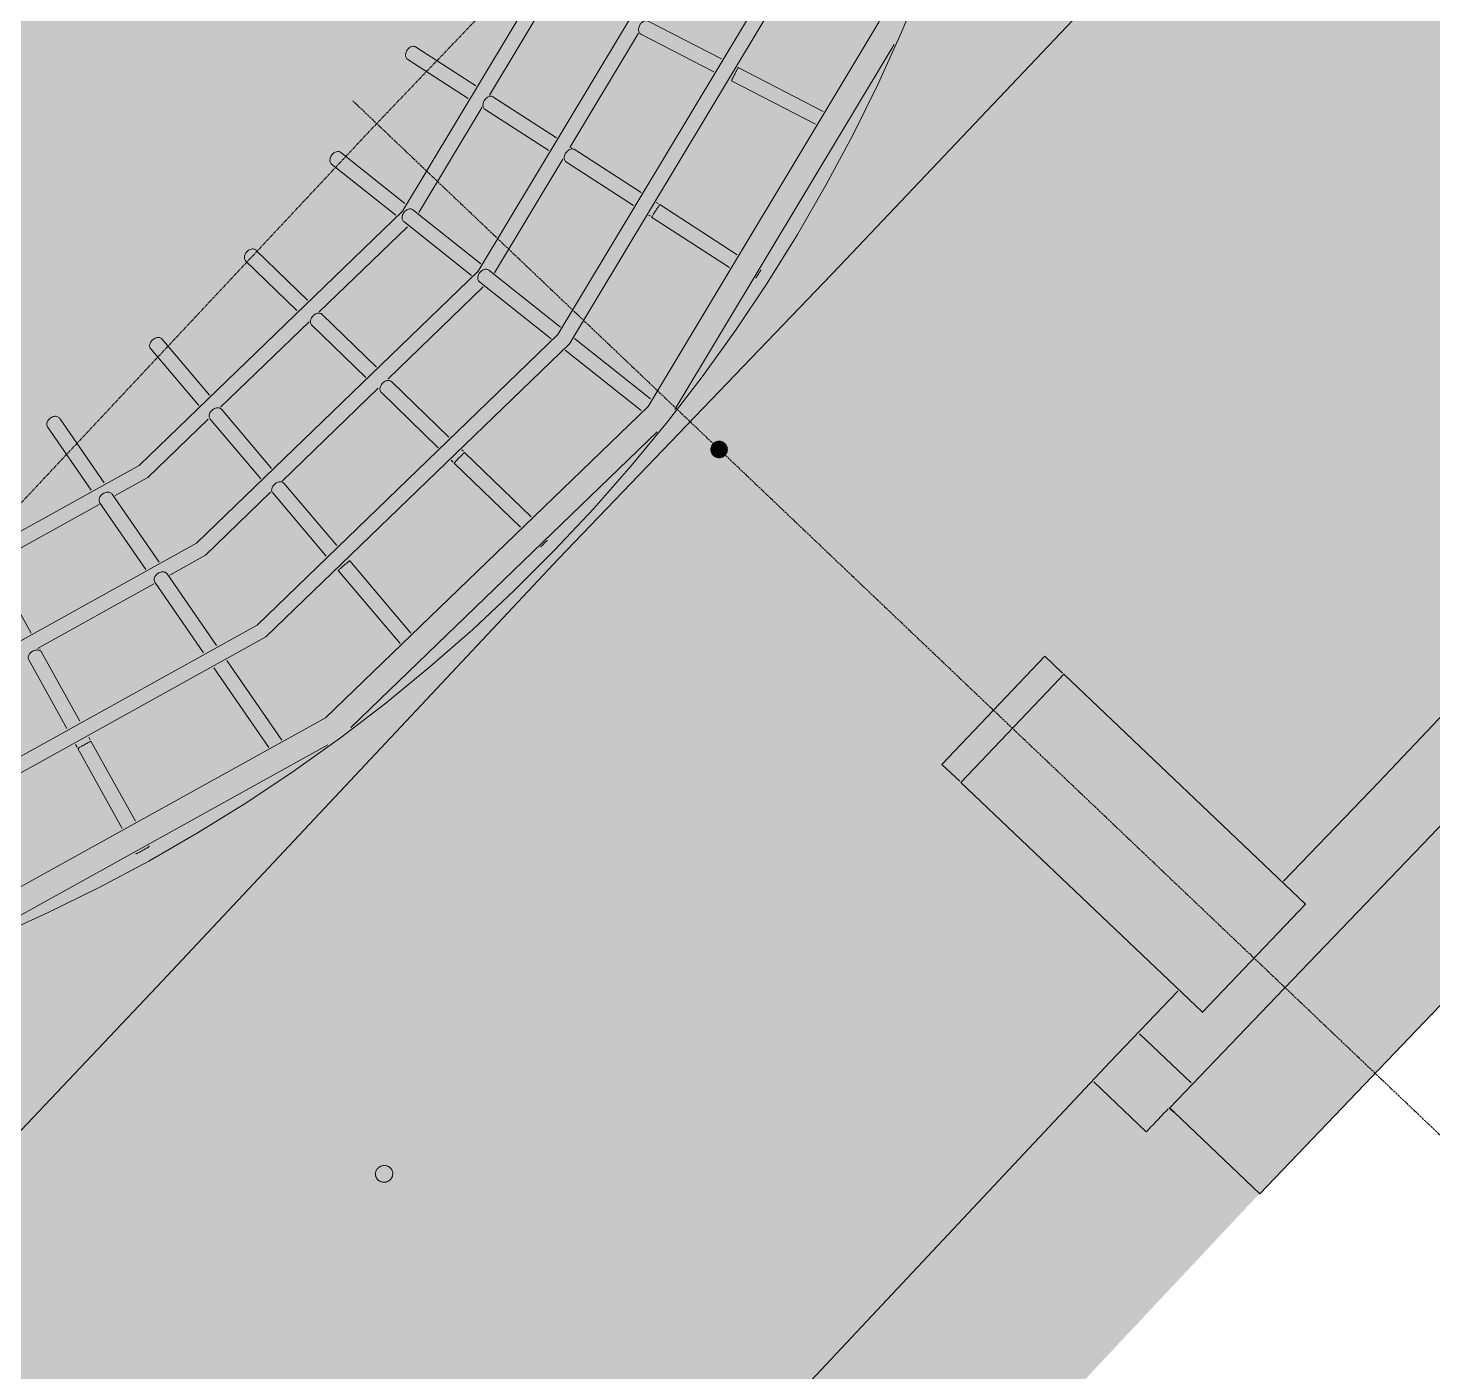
# Model space of a CAD drawing. Header units: millimetres. Extents: x -31757 to 121236, y -27283 to 59400.
# Drawn here: x 52013 to 53707, y 44913 to 46533 of the extents above; entities that cross this region are included whole.
import ezdxf

# ---------------------------------------------------------------- set-up
doc = ezdxf.new("R2010")
doc.units = ezdxf.units.MM
doc.linetypes.add('DASHDOT', pattern=[3.556, 2.54, -0.508, 0, -0.508])
doc.linetypes.add('PHANTOM', pattern=[6.35, 3.175, -0.635, 0.635, -0.635, 0.635, -0.635])
for name, color, linetype, lineweight in [('01_切断（構造・壁）', 7, 'Continuous', 35), ('02_切断（家具）', 8, 'Continuous', 18), ('06_部屋の色', 8, 'Continuous', 0), ('10_見えがかり', 7, 'Continuous', 13), ('11_見えがかり（家具）', 8, 'Continuous', 9), ('20_上部（屋根の外形・梁）', 8, 'PHANTOM', 9), ('40_通り芯', 1, 'DASHDOT', 9)]:
    doc.layers.add(name, color=color, linetype=linetype, lineweight=lineweight)

msp = doc.modelspace()

# ---------------------------------------------------------------- hatches: boundary and pattern name
at = {"layer": '01_切断（構造・壁）'}
for points in [[(53472.2, 45318), (53472.2, 45318), (53472.2, 45318), (53527.2, 45375.3), (53528.2, 45376.4), (53528.2, 45376.4), (53528.2, 45376.4), (53537.9, 45386.6), (53537.9, 45386.6), (53537.9, 45386.6), (53703.8, 45559.4), (53703.8, 45559.4), (53720.3, 45576.6), (53991.2, 45862.6), (54054.2, 45929.1), (54444.5, 46331.7), (54535.2, 46425.3), (54931.3, 46837.8), (55023.5, 46933.8), (55310.9, 47226.5), (55377.7, 47294.5), (55641.8, 47567), (55641.8, 47567), (55666.1, 47592), (55668.1, 47594.1), (55668.1, 47594.1), (55703.3, 47630.4), (55739.3, 47666.7), (55776.1, 47703.8), (55776.1, 47703.8), (55776.1, 47703.8), (56169.1, 48100.1), (56169.1, 48100.1), (56202.4, 48133.7), (56601.3, 48539.5), (56709.1, 48649.1), (56822, 48761.4), (57036.6, 48974.7), (57137.4, 48874.1), (57142.7, 48868.8), (57134.1, 48860.2), (56815.3, 48543.2), (56416.8, 48137.8), (56309.1, 48028.2), (56275.8, 47994.6), (56275.8, 47994.6), (55883.3, 47598.9), (55883.3, 47598.9), (55810.5, 47525.5), (55775.4, 47489.3), (55775.4, 47489.3), (55511.5, 47217), (55511.5, 47217), (55485.3, 47190), (55198, 46897.5), (55131.2, 46829.4), (54735.2, 46417), (54643.1, 46321.1), (54253.1, 45918.7), (54162.4, 45825.1), (53880.4, 45527.6), (53814.8, 45458.4), (53800.9, 45443.9), (53800.9, 45443.9), (53785.1, 45427.5), (53785.1, 45427.4), (53785.1, 45427.4), (53761.6, 45402.9), (53761.6, 45402.9), (53705.5, 45344.5), (53705.5, 45344.5), (53497.9, 45128.2), (53394.6, 45226.3), (53389.1, 45231.5)], [(53137.6, 45624), (53249.2, 45741.3), (53261.7, 45754.4), (53553, 45477.3), (53478.8, 45399.3), (53429, 45346.9)]]:
    msp.add_hatch(color=7, dxfattribs=at).paths.add_polyline_path(points)
at = {"layer": '02_切断（家具）'}
msp.add_hatch(color=8, dxfattribs=at).paths.add_polyline_path([(52854.6, 46020.1), (52854.1, 46019.4), (52853.9, 46019.1), (52853.3, 46018.5), (52853.1, 46018.2), (52852.4, 46017.6), (52852.2, 46017.4), (52851.4, 46016.9), (52851.1, 46016.7), (52850.2, 46016.3), (52849.9, 46016.1), (52848.9, 46015.8), (52848.6, 46015.7), (52847.6, 46015.5), (52847.2, 46015.4), (52846.2, 46015.4), (52845.9, 46015.4), (52844.9, 46015.5), (52844.5, 46015.5), (52843.5, 46015.7), (52843.2, 46015.8), (52842.3, 46016.1), (52842, 46016.3), (52841.2, 46016.7), (52840.9, 46016.8), (52840.1, 46017.4), (52839.9, 46017.5), (52839.2, 46018.1), (52839, 46018.3), (52838.4, 46019.1), (52838.2, 46019.3), (52837.6, 46020.1), (52837.4, 46020.4), (52837, 46021.3), (52836.9, 46021.6), (52836.5, 46022.5), (52836.4, 46022.9), (52836.2, 46023.9), (52836.2, 46024.2), (52836.1, 46025.3), (52836.1, 46025.6), (52836.2, 46026.6), (52836.2, 46027), (52836.5, 46027.9), (52836.5, 46028.3), (52836.9, 46029.2), (52837, 46029.5), (52837.4, 46030.3), (52837.6, 46030.6), (52838.1, 46031.3), (52838.3, 46031.6), (52838.9, 46032.3), (52839.1, 46032.5), (52839.8, 46033.1), (52840, 46033.3), (52840.9, 46033.8), (52841.1, 46034), (52842, 46034.5), (52842.3, 46034.6), (52843.3, 46034.9), (52843.6, 46035), (52844.6, 46035.2), (52845, 46035.3), (52846, 46035.3), (52846.4, 46035.4), (52847.4, 46035.3), (52847.7, 46035.2), (52848.7, 46035), (52849, 46034.9), (52849.9, 46034.6), (52850.2, 46034.5), (52851.1, 46034), (52851.4, 46033.9), (52852.1, 46033.4), (52852.3, 46033.2), (52853, 46032.6), (52853.2, 46032.4), (52853.9, 46031.7), (52854.1, 46031.4), (52854.6, 46030.6), (52854.8, 46030.3), (52855.2, 46029.5), (52855.4, 46029.1), (52855.7, 46028.2), (52855.8, 46027.8), (52856, 46026.8), (52856, 46026.5), (52856.1, 46025.5), (52856.1, 46025.1), (52856, 46024.1), (52856, 46023.8), (52855.8, 46022.8), (52855.7, 46022.5), (52855.3, 46021.5), (52855.2, 46021.2), (52854.8, 46020.4)])
at = {"layer": '06_部屋の色', "true_color": 0xf6e3a4}
h = msp.add_hatch(color=8, dxfattribs=at)
h.paths.add_polyline_path([(37121.8, 42081.2), (37460.6, 42484.9), (37800.4, 42887.9), (36072.4, 44348.7), (39234.8, 48988.5), (39431.2, 49276.7), (39322.7, 49373.6), (39316.9, 49378.8), (39496.9, 49642.9), (39611.1, 49540.6), (39795.6, 49811.2), (39687.3, 49908.5), (39681.5, 49913.7), (39861.6, 50178), (39975.6, 50075.3), (40009.7, 50125.4), (40040.8, 50171), (41255.9, 51953.7), (41148.6, 52052.4), (41142.8, 52057.7), (41323.5, 52322.9), (41429.2, 52225.4), (41436.5, 52218.7), (41621.7, 52490.5), (41514.7, 52589.5), (41508.9, 52594.8), (41689.8, 52860.2), (41802.5, 52755.7), (41822.1, 52784.5), (42460.9, 53721.7), (42489.9, 53764.2), (42585.7, 53895.5), (42599.7, 53914.6), (42604.4, 53920.3), (42708.9, 54045.6), (42719.4, 54058.2), (42787.8, 54136.5), (42789.9, 54138.9), (42851.9, 54248.7), (42853.6, 54251.8), (42853.6, 54251.9), (42855.9, 54255.5), (43006.4, 54494.7), (43009, 54498), (43179.6, 54718.9), (43182.4, 54721.9), (43373.5, 54925.4), (43376.6, 54928.2), (43586.3, 55112.4), (43589.7, 55114.8), (43816, 55278.1), (43817.8, 55279.1), (44024.5, 55399.8), (44060.7, 55420.9), (44277.9, 55521.2), (44317.9, 55539.6), (44543.7, 55618.6), (44585.3, 55633.1), (44817.7, 55690), (44860.4, 55700.5), (45097.2, 55734.8), (45139.9, 55741), (45140.7, 55741.1), (45144.9, 55741.3), (45427.3, 55754.9), (45483, 55754.9), (47818.2, 55754.5), (47818.4, 55903), (47818.4, 55906.5), (51414.4, 55906), (51414.2, 55759.5), (51414.2, 55754), (51454.3, 55754), (51465.9, 55754), (54573.7, 55753.6), (54613.5, 55753.6), (54615.4, 55753.6), (54621.5, 55753.6), (54623.5, 55753.5), (54625.5, 55753.4), (54626, 55753.3), (54921.2, 55738.5), (54925.4, 55737.8), (55213.9, 55693.9), (55218.1, 55692.9), (55500.8, 55620.2), (55504.7, 55618.8), (55778.8, 55518.2), (55782.5, 55516.4), (56045.2, 55388.7), (56048.5, 55386.6), (56297.2, 55233.1), (56300.2, 55230.8), (56532.3, 55053.1), (56533.1, 55052.3), (56744.8, 54853.6), (56751, 54847.7), (56772.1, 54825.8), (56777.2, 54820.5), (56821.3, 54774.8), (56991.9, 54597.6), (59427.7, 52068.4), (59746.8, 51737.1), (59781.4, 51701.1), (59794.3, 51687.7), (59792.1, 51685.6), (59685.5, 51582.1), (59787.6, 51476.3), (59791.1, 51472.7), (59705, 51389), (59196, 50899.2), (59143.7, 50847.7), (59044.4, 50949.6), (59037.6, 50956.5), (59034, 50953), (59033.8, 50952.8), (59033.1, 50952.1), (59029.9, 50949), (58743.2, 50666.6), (58401.6, 50334.7), (58400.1, 50333.3), (58394.2, 50327.5), (57903.5, 49839.6), (57892.9, 49829), (57459.3, 49402), (57563.5, 49297.4), (57566.6, 49294.3), (57502.7, 49231.4), (57154, 48880), (56803.1, 48530.9), (56319, 48038.3), (56153.9, 47871.8), (56045.6, 47978.5), (55701.8, 47631.8), (55695.6, 47625.4), (55514.2, 47438.2), (55619.3, 47335.4), (55622.9, 47331.9), (55470.9, 47175.2), (55131.2, 46829.4), (54643.1, 46321.1), (54162.4, 45825.1), (53814.8, 45458.4), (53742.7, 45383.3), (53637.7, 45483.3), (53632.6, 45488.1), (53421.1, 45267.7), (53527.7, 45166.4), (53531.3, 45163), (53479.2, 45108.7), (52996.9, 44594.7), (52522.1, 44093.2), (52295.7, 43848.7), (52189.7, 43947.7), (52184.5, 43952.5), (52071.6, 43830.4), (52067.7, 43826.3), (51742.6, 43479.6), (51737.9, 43474.5), (51735.6, 43472.1), (51731.2, 43467.3), (51729.8, 43465.8), (51272.8, 42967.2), (51268.6, 42962.6), (50788.3, 42443.3), (50777.9, 42432.1), (50470.8, 42092.4), (50464.2, 42085.1), (50122.7, 41712.2), (49662.4, 41198.3), (49653.5, 41188.4), (49653.4, 41188.2), (49652.4, 41187.1), (49194.4, 40680.5), (49188.9, 40674.4), (48872.2, 40316), (48867.4, 40310.6), (48534.9, 39939.1), (48530, 39933.5), (48072.9, 39411.1), (48066.1, 39403.3), (47608.6, 38885.3), (47437.2, 38686.8), (47550, 38588.5), (47551.8, 38587), (47406.2, 38418.2), (47073.7, 38037.8), (46615.8, 37502), (46164.6, 36979.1), (45852.2, 36608.5), (45590.5, 36302.3), (44600.9, 37138.8), (44291.6, 37400.2), (44789.6, 37987.1), (45302.9, 38587.4), (45805.3, 39170.5), (46309.8, 39751.7), (43444.8, 42248), (42931, 41656.2), (42419.5, 41062.4), (41910.1, 40466.8), (41389.8, 39853.7), (41349.7, 39806.3), (43641.2, 37870.2), (43189.5, 37333.6), (42700.5, 36748.6), (42375.7, 36357.7), (41893.4, 35773.6), (41891, 35772), (41887.6, 35772.2), (35947.6, 40658.3), (35945.8, 40661.7), (35947, 40665.4), (36615.4, 41474)])
h.paths.add_polyline_path([(52361.6, 48399.8), (52291.4, 48477.5), (52216.2, 48550.4), (52136.5, 48618.2), (52052.4, 48680.7), (51964.5, 48737.5), (51873, 48788.5), (51778.4, 48833.3), (51681.1, 48871.9), (51581.5, 48904.1), (51479.9, 48929.6), (51376.9, 48948.5), (51272.9, 48960.5), (51168.3, 48965.8), (51063.6, 48964.2), (50959.3, 48955.8), (50855.7, 48940.5), (50753.4, 48918.5), (50652.7, 48889.9), (50554, 48854.7), (50457.9, 48813.2), (50364.7, 48765.4), (50274.8, 48711.7), (50188.7, 48652.2), (50106.6, 48587.2), (50029, 48517), (49956.1, 48441.8), (49888.3, 48362.1), (49825.8, 48278), (49769, 48190.1), (49718, 48098.7), (49673.1, 48004), (49634.5, 47906.7), (49602.4, 47807.1), (49576.8, 47705.5), (49558, 47602.6), (49545.9, 47498.5), (49540.7, 47393.9), (49542.3, 47289.3), (49550.7, 47184.9), (49566, 47081.3), (49588, 46978.9), (49616.6, 46878.3), (49651.8, 46779.6), (49693.3, 46683.5), (49741, 46590.4), (49794.7, 46500.5), (49854.2, 46414.3), (49919.2, 46332.3), (49989.5, 46254.6), (50064.6, 46181.7), (50144.4, 46113.9), (50228.4, 46051.4), (50316.4, 45994.6), (50407.8, 45943.6), (50502.4, 45898.7), (50599.7, 45860.2), (50699.4, 45828), (50801, 45802.5), (50903.9, 45783.6), (51007.9, 45771.5), (51112.5, 45766.3), (51217.2, 45767.9), (51321.5, 45776.3), (51425.1, 45791.6), (51527.5, 45813.6), (51628.2, 45842.2), (51726.8, 45877.4), (51822.9, 45918.9), (51916.1, 45966.6), (52006, 46020.4), (52092.1, 46079.9), (52174.2, 46144.9), (52251.9, 46215.1), (52324.8, 46290.2), (52392.6, 46370), (52455.1, 46454.1), (52511.9, 46542), (52562.8, 46633.4), (52607.7, 46728.1), (52646.3, 46825.4), (52678.4, 46925), (52704, 47026.6), (52722.8, 47129.5), (52734.9, 47233.5), (52740.2, 47338.1), (52738.6, 47442.8), (52730.1, 47547.1), (52714.9, 47650.8), (52692.9, 47753.1), (52664.3, 47853.8), (52629.1, 47952.5), (52587.5, 48048.6), (52539.8, 48141.7), (52486.1, 48231.6), (52426.6, 48317.8)], flags=0)
at = {"layer": '10_見えがかり'}
msp.add_hatch(color=8, dxfattribs=at).paths.add_polyline_path([(42365.7, 53851.9), (42479.8, 54008.2), (42603.8, 54156.9), (42665.2, 54227.2), (42723, 54329.7), (42881.7, 54581.9), (43063.8, 54817.6), (43267.7, 55034.8), (43491.5, 55231.4), (43733.1, 55405.6), (43990.3, 55555.9), (44260.8, 55680.7), (44542, 55779), (44831.3, 55849.9), (45113.4, 55890.8), (45126.1, 55892.6), (45423.7, 55906.9), (47816.4, 55906.5), (52850.6, 55905.8), (53007.7, 55905.8), (53241.3, 55905.8), (54357.6, 55905.6), (54625.4, 55905.6), (54627.5, 55905.5), (55040.7, 55905.4), (55250.6, 55873.5), (55555.2, 55795.2), (55850.5, 55686.8), (56133.5, 55549.2), (56401.1, 55384), (56650.9, 55192.8), (56879.6, 54978), (60015.9, 51721.4), (59993.6, 51699.9), (60382.1, 51296.5), (60274, 51192.5), (59901.1, 51579.6), (59829.4, 51510), (59704.9, 51389), (59196, 50899.2), (58999.5, 50705.7), (58849.5, 50557.9), (58500.7, 50219.1), (57999.8, 49721), (57502.7, 49231.4), (57154, 48880), (57142.7, 48868.8), (56815.3, 48543.2), (56309.1, 48028.2), (56152.5, 47870.4), (55810.5, 47525.5), (55485.3, 47190), (55131.2, 46829.4), (54643.1, 46321.1), (54162.4, 45825.1), (53814.8, 45458.4), (53606.4, 45241.3), (53532.7, 45164.4), (53479.2, 45108.7), (52996.9, 44594.7), (52522, 44093.2), (52294.3, 43847.3), (52178.7, 43722.5), (51847.2, 43368.9), (51380.5, 42859.8), (50890.2, 42329.6), (50576.8, 41983), (50235.5, 41610.4), (49818, 41144.2), (49765.3, 41085.3), (49302.1, 40573), (48967.5, 40194.4), (48644.2, 39833.2), (48180.1, 39302.8), (47722.9, 38785.1), (47553.1, 38588.5), (47392.7, 38402.7), (47073.7, 38037.8), (46615.8, 37502), (46164.6, 36979.1), (45838.8, 36592.9), (45535.2, 36237.6), (45072.4, 35683.3), (44616.2, 35141.8), (44319.2, 34781), (43995.5, 34393), (43550.1, 33846.7), (43111.2, 33313.5), (42801, 32927.8), (42488.3, 32544), (42053.7, 31998.2), (41611.1, 31447.6), (41310.8, 31065.1), (41007.9, 30684.7), (40574.4, 30126.9), (40138.2, 29571.3), (39909.1, 29272.3), (39891.6, 29285.9), (39872.6, 29261.3), (32761.7, 34756.3), (32608.6, 34882.9), (32463.8, 35019.5), (32328.3, 35165.4), (32202.6, 35319.9), (32087.4, 35482.2), (31983, 35651.8), (31890.1, 35827.9), (31808.8, 36009.7), (31739.7, 36196.4), (31683.1, 36387.3), (31639, 36581.5), (31607.8, 36778.1), (31589.6, 36976.4), (31584.5, 37175.4), (31592.4, 37374.4), (31613.3, 37572.4), (31647.3, 37768.6), (31694, 37962.1), (31753.3, 38152.2), (31825, 38338), (31895.9, 38490.9), (32118.9, 38816.4), (32136.5, 38844), (35925.4, 44403), (36028.1, 44553.6), (36318, 44979), (36378.3, 45067.4), (36524.9, 45282.6), (37696.6, 47001.6), (39118.1, 49087.1), (39858, 50172.7), (39862.7, 50179.7), (40319.1, 50849.2), (40623.3, 51295.5), (40989.2, 51832.4), (41141.4, 52055.7), (41297.5, 52284.7)])

# ---------------------------------------------------------------- linework, layer by layer
at = {"layer": '01_切断（構造・壁）'}
for points in [[(53137.6, 45624), (53249.2, 45741.3), (53261.7, 45754.4), (53553, 45477.3), (53478.8, 45399.3), (53429, 45346.9), (53137.6, 45624)], [(53472.2, 45318), (53472.2, 45318), (53472.2, 45318), (53527.2, 45375.3), (53528.2, 45376.4), (53528.2, 45376.4), (53528.2, 45376.4), (53537.9, 45386.6), (53537.9, 45386.6), (53537.9, 45386.6), (53703.8, 45559.4), (53703.8, 45559.4), (53720.3, 45576.6)], [(53761.6, 45402.9), (53705.5, 45344.5), (53705.5, 45344.5), (53497.9, 45128.2), (53394.6, 45226.3), (53389.1, 45231.5), (53472.2, 45318)]]:
    msp.add_lwpolyline(points, dxfattribs=at)
at = {"layer": '02_切断（家具）'}
for points in [[(52854.6, 46020.1), (52854.1, 46019.4), (52853.9, 46019.1), (52853.3, 46018.5), (52853.1, 46018.2), (52852.4, 46017.6), (52852.2, 46017.4), (52851.4, 46016.9), (52851.1, 46016.7), (52850.2, 46016.3), (52849.9, 46016.1), (52848.9, 46015.8), (52848.6, 46015.7), (52847.6, 46015.5), (52847.2, 46015.4), (52846.2, 46015.4), (52845.9, 46015.4), (52844.9, 46015.5), (52844.5, 46015.5), (52843.5, 46015.7), (52843.2, 46015.8), (52842.3, 46016.1), (52842, 46016.3), (52841.2, 46016.7), (52840.9, 46016.8), (52840.1, 46017.4), (52839.9, 46017.5), (52839.2, 46018.1), (52839, 46018.3), (52838.4, 46019.1), (52838.2, 46019.3), (52837.6, 46020.1), (52837.4, 46020.4), (52837, 46021.3), (52836.9, 46021.6), (52836.5, 46022.5), (52836.4, 46022.9), (52836.2, 46023.9), (52836.2, 46024.2), (52836.1, 46025.3), (52836.1, 46025.6), (52836.2, 46026.6), (52836.2, 46027), (52836.5, 46027.9), (52836.5, 46028.3), (52836.9, 46029.2), (52837, 46029.5), (52837.4, 46030.3), (52837.6, 46030.6), (52838.1, 46031.3), (52838.3, 46031.6), (52838.9, 46032.3), (52839.1, 46032.5), (52839.8, 46033.1), (52840, 46033.3), (52840.9, 46033.8), (52841.1, 46034), (52842, 46034.5), (52842.3, 46034.6), (52843.3, 46034.9), (52843.6, 46035), (52844.6, 46035.2), (52845, 46035.3), (52846, 46035.3), (52846.4, 46035.4), (52847.4, 46035.3), (52847.7, 46035.2), (52848.7, 46035), (52849, 46034.9), (52849.9, 46034.6), (52850.2, 46034.5), (52851.1, 46034), (52851.4, 46033.9), (52852.1, 46033.4), (52852.3, 46033.2), (52853, 46032.6), (52853.2, 46032.4), (52853.9, 46031.7), (52854.1, 46031.4), (52854.6, 46030.6), (52854.8, 46030.3), (52855.2, 46029.5), (52855.4, 46029.1), (52855.7, 46028.2), (52855.8, 46027.8), (52856, 46026.8), (52856, 46026.5), (52856.1, 46025.5), (52856.1, 46025.1), (52856, 46024.1), (52856, 46023.8), (52855.8, 46022.8), (52855.7, 46022.5), (52855.3, 46021.5), (52855.2, 46021.2), (52854.8, 46020.4), (52854.6, 46020.1)], [(52433.9, 45145.8), (52433.7, 45146.1), (52433.2, 45146.8), (52433, 45147.2), (52432.6, 45148), (52432.4, 45148.4), (52432.1, 45149.3), (52432, 45149.7), (52431.9, 45150.6), (52431.8, 45151), (52431.8, 45152), (52431.8, 45152.4), (52431.9, 45153.4), (52432, 45153.8), (52432.2, 45154.7), (52432.3, 45155.1), (52432.7, 45156), (52432.9, 45156.3), (52433.3, 45157.1), (52433.5, 45157.4), (52434, 45158.1), (52434.3, 45158.4), (52434.9, 45159), (52435.2, 45159.3), (52435.9, 45159.9)], [(52435.9, 45159.9), (52436.2, 45160.1), (52437, 45160.6), (52437.3, 45160.8), (52438.2, 45161.2), (52438.6, 45161.4), (52439.6, 45161.7), (52440, 45161.8), (52441, 45162), (52441.4, 45162.1), (52442.4, 45162.1), (52442.9, 45162.1), (52443.8, 45162), (52444.3, 45162), (52445.2, 45161.8), (52445.6, 45161.7)], [(52445.6, 45161.7), (52446.5, 45161.3), (52446.9, 45161.2)], [(52446.9, 45161.2), (52447.7, 45160.8), (52448, 45160.6), (52448.7, 45160.1), (52449, 45159.9), (52449.7, 45159.3), (52449.9, 45159.1), (52450.5, 45158.4), (52450.8, 45158.1), (52451.3, 45157.3), (52451.5, 45157), (52451.9, 45156.2), (52452, 45155.8), (52452.3, 45154.9), (52452.4, 45154.5), (52452.6, 45153.5), (52452.7, 45153.1), (52452.7, 45152.2)], [(52442, 45142.1), (52441.6, 45142.1), (52440.6, 45142.1), (52440.2, 45142.2), (52439.2, 45142.4), (52438.8, 45142.5), (52437.9, 45142.8), (52437.6, 45143), (52436.8, 45143.4), (52436.4, 45143.6), (52435.7, 45144.1), (52435.4, 45144.3), (52434.8, 45144.9), (52434.5, 45145.1), (52433.9, 45145.8)], [(52443, 45142.1), (52442, 45142.1)], [(52450.2, 45145.8), (52449.6, 45145.1), (52449.3, 45144.9), (52448.6, 45144.3), (52448.3, 45144), (52447.5, 45143.5), (52447.1, 45143.3), (52446.2, 45142.9), (52445.8, 45142.8), (52444.9, 45142.5), (52444.5, 45142.3), (52443.5, 45142.2), (52443, 45142.1)], [(52451.6, 45147.9), (52451.1, 45147.1), (52450.9, 45146.7), (52450.4, 45146.1), (52450.2, 45145.8)], [(52452.7, 45152.2), (52452.7, 45151.7), (52452.5, 45150.8), (52452.5, 45150.4), (52452.2, 45149.5), (52452.1, 45149.1), (52451.8, 45148.2), (52451.6, 45147.9)]]:
    msp.add_lwpolyline(points, dxfattribs=at)
at = {"layer": '11_見えがかり（家具）'}
for points in [[(50315, 45467.7), (50834.5, 45318.8), (51374.8, 45309.3), (51899.1, 45440.1), (52371.7, 45702.1), (52760.4, 46077.4), (53038.7, 46540.6), (53187.7, 47060.1), (53197.1, 47600.4), (53066.4, 48124.7), (52804.4, 48597.3), (52429, 48986), (51965.8, 49264.4), (51446.4, 49413.3), (50906.1, 49422.7), (50381.8, 49292)], [(50426.1, 49179.4), (50919.8, 49302.5), (51428.5, 49293.6), (51917.6, 49153.3), (52353.7, 48891.3), (52707.1, 48525.3), (52953.8, 48080.3), (53076.8, 47586.7), (53068, 47078), (52927.7, 46588.9), (52665.7, 46152.8), (52299.7, 45799.4), (51854.7, 45552.7), (51361, 45429.6), (50852.3, 45438.5), (50363.3, 45578.7)], [(50370.5, 45595.2), (50855, 45456.3), (51359, 45447.5), (51848.1, 45569.4), (52289, 45813.8), (52651.6, 46164), (52911.2, 46596.1), (53050.2, 47080.6), (53059, 47584.6), (52937, 48073.7), (52692.6, 48514.6), (52342.5, 48877.2), (51910.4, 49136.8), (51425.8, 49275.8), (50921.8, 49284.6), (50432.7, 49162.6)], [(50419.3, 45707.6), (50873.1, 45577.5), (51345.1, 45569.3), (51803.2, 45683.5), (52216.1, 45912.3), (52555.7, 46240.3), (52798.8, 46644.9), (52929, 47098.7), (52937.2, 47570.8), (52823, 48028.8), (52594.1, 48441.7), (52266.2, 48781.3), (51861.5, 49024.5), (51407.7, 49154.6), (50935.7, 49162.8), (50477.6, 49048.6)], [(50465.9, 45814.7), (50890.4, 45692.9), (51331.9, 45685.2), (51760.4, 45792.1), (52146.7, 46006.2), (52464.4, 46312.9), (52691.8, 46691.5), (52813.5, 47116), (52821.2, 47557.5), (52714.4, 47986), (52500.3, 48372.3), (52193.5, 48690), (51815, 48917.4), (51390.5, 49039.1), (50948.9, 49046.9), (50520.4, 48940)], [(55493.7, 47543.5), (55299.4, 47343.1), (54958.6, 46996.1), (54480, 46497.7), (53989.1, 45991.2), (53641.4, 45624.3), (53526.8, 45505)], [(51356.4, 44512.3), (51692.1, 44874.7), (52168.3, 45377.6), (52652.3, 45893.5), (52991.1, 46246.5), (53339.2, 46613.8), (53823.5, 47113.5), (54002, 47299.4)], [(51973.6, 45438.4), (52036.2, 45466.7), (52097.9, 45497), (52158.5, 45529.3), (52218.1, 45563.6), (52276.5, 45599.9), (52333.6, 45638), (52389.5, 45677.9), (52444.1, 45719.7), (52497.3, 45763.3), (52549, 45808.5), (52599.2, 45855.4), (52647.8, 45904), (52694.9, 45954.1), (52740.2, 46005.7), (52783.9, 46058.8), (52825.8, 46113.2), (52865.9, 46169), (52904.1, 46226.1), (52940.5, 46284.5), (52974.9, 46343.9), (53007.4, 46404.5), (53037.8, 46466.1), (53066.2, 46528.7), (53092.6, 46592.1)], [(52645.6, 46579.9), (52569.1, 46452.6)], [(52749.1, 46530.4), (52749, 46531.5), (52749.1, 46532.6), (52749.3, 46533.8), (52749.6, 46534.9), (52750, 46536), (52750.4, 46537), (52751, 46538), (52751.6, 46538.8), (52752.3, 46539.7), (52753.2, 46540.4), (52754, 46541.1), (52755, 46541.7), (52756, 46542.1), (52756.9, 46542.3), (52757.9, 46542.4), (52758.8, 46542.4), (52759.6, 46542.2), (52760.4, 46541.8), (52848.9, 46496.2)], [(52839.6, 46480.8), (52751.9, 46526), (52751.2, 46526.4), (52750.6, 46526.9), (52750.1, 46527.6), (52749.7, 46528.4), (52749.3, 46529.4), (52749.1, 46530.4)], [(52468.2, 46499.8), (52468.1, 46500.9), (52468.2, 46502.1), (52468.4, 46503.2), (52468.7, 46504.3), (52469.2, 46505.4), (52469.7, 46506.4), (52470.3, 46507.3), (52471, 46508.1), (52471.8, 46508.9), (52472.6, 46509.7), (52473.6, 46510.3), (52474.6, 46510.8), (52475.6, 46511.2), (52476.6, 46511.4), (52477.6, 46511.5), (52478.5, 46511.4), (52479.4, 46511.2), (52480.2, 46510.9), (52552.7, 46463.9)], [(52748.9, 46527.3), (52666.1, 46389.4)], [(53057.2, 46513.7), (52792.9, 46073.8)], [(52543.5, 46448.5), (52470.9, 46495.4), (52470.3, 46495.9), (52469.7, 46496.4), (52469.1, 46497.1), (52468.7, 46497.9), (52468.4, 46498.8), (52468.2, 46499.8)], [(52962.4, 46417.5), (52861, 46469.8), (52861, 46469.9), (52861, 46470.1), (52861.2, 46470.4), (52861.4, 46470.9), (52861.7, 46471.5), (52862, 46472.2), (52862.4, 46473), (52862.9, 46474), (52863.4, 46474.9), (52863.9, 46475.9), (52864.4, 46476.9), (52864.9, 46477.9), (52865.4, 46478.9), (52865.9, 46479.8), (52866.4, 46480.8), (52866.9, 46481.8), (52867.4, 46482.7), (52867.8, 46483.5)], [(52867.8, 46483.5), (52868.2, 46484.2), (52868.6, 46484.8), (52868.8, 46485.3), (52869, 46485.6), (52869.1, 46485.7), (52869.2, 46485.8), (52971.7, 46433)], [(52859.2, 46470.7), (52859.1, 46470.8)], [(52561.4, 46439.6), (52561.4, 46440.6), (52561.5, 46441.8), (52561.7, 46442.9), (52562, 46444), (52562.5, 46445.1), (52563, 46446.1), (52563.6, 46447), (52564.3, 46447.8), (52565, 46448.6), (52565.9, 46449.4), (52566.8, 46450), (52567.8, 46450.6), (52568.8, 46450.9), (52569.8, 46451.2), (52570.8, 46451.3), (52571.8, 46451.2), (52572.6, 46451), (52573.4, 46450.6), (52650, 46401.1)], [(52560.3, 46438), (52484.1, 46311.2)], [(52640.7, 46385.7), (52564.1, 46435.2), (52563.5, 46435.6), (52562.9, 46436.2), (52562.4, 46436.8), (52562, 46437.6), (52561.6, 46438.5), (52561.4, 46439.6)], [(52376.9, 46373.3), (52376.9, 46374.4), (52377, 46375.5), (52377.2, 46376.6), (52377.6, 46377.7), (52378.1, 46378.7), (52378.7, 46379.7), (52379.3, 46380.6), (52380, 46381.4), (52380.8, 46382.2), (52381.7, 46382.9), (52382.7, 46383.5), (52383.8, 46384), (52384.8, 46384.3), (52385.9, 46384.5), (52386.9, 46384.6), (52387.8, 46384.5), (52388.7, 46384.3), (52389.5, 46383.9), (52390.1, 46383.5), (52467.4, 46322)], [(52659.5, 46376.2), (52659.5, 46377.2), (52659.5, 46378.4), (52659.8, 46379.5), (52660.1, 46380.6), (52660.6, 46381.7), (52661.1, 46382.7), (52661.7, 46383.6), (52662.4, 46384.4), (52663.1, 46385.2), (52664, 46386), (52664.9, 46386.6), (52665.9, 46387.2), (52666.9, 46387.6), (52667.9, 46387.8), (52668.9, 46387.9), (52669.8, 46387.8), (52670.6, 46387.6), (52671.4, 46387.3), (52752.1, 46335.1)], [(52742.8, 46319.7), (52662.2, 46371.8), (52661.5, 46372.3), (52660.9, 46372.8), (52660.4, 46373.5), (52660, 46374.3), (52659.7, 46375.2), (52659.5, 46376.2)], [(52668.3, 46389.2), (52668.5, 46389.1)], [(52456.2, 46307.9), (52378.9, 46369.4), (52378.3, 46369.9), (52377.8, 46370.6), (52377.4, 46371.4), (52377.1, 46372.3), (52376.9, 46373.3)], [(52657.6, 46375.3), (52575.5, 46238.5)], [(52463.8, 46304.2), (52463.8, 46305.2), (52463.9, 46306.4), (52464.2, 46307.5), (52464.5, 46308.5), (52465, 46309.6), (52465.6, 46310.6), (52466.2, 46311.4), (52467, 46312.2), (52467.8, 46313), (52468.7, 46313.7), (52469.6, 46314.4), (52470.7, 46314.8), (52471.7, 46315.2), (52472.8, 46315.4), (52473.8, 46315.5), (52474.7, 46315.4), (52475.6, 46315.2), (52476.3, 46314.8), (52477, 46314.4), (52558.8, 46249.3)], [(52858.7, 46244.8), (52764.8, 46305.5), (52764.8, 46305.5), (52764.9, 46305.7), (52765.1, 46306), (52765.3, 46306.5), (52765.7, 46307.1), (52766.1, 46307.8), (52766.6, 46308.6), (52767.1, 46309.4), (52767.7, 46310.4), (52768.3, 46311.3), (52768.9, 46312.2), (52769.5, 46313.1), (52770.1, 46314.1), (52770.7, 46315), (52771.3, 46315.9), (52771.9, 46316.8), (52772.5, 46317.7)], [(52770.4, 46323.2), (52772.9, 46321.7)], [(52772.5, 46317.7), (52773, 46318.5), (52773.5, 46319.1), (52773.9, 46319.7), (52774.2, 46320.1), (52774.4, 46320.4), (52774.5, 46320.5), (52774.6, 46320.6), (52867.9, 46260.2)], [(52470.5, 46294), (52364.1, 46191.3)], [(52547.6, 46235.2), (52465.8, 46300.3), (52465.2, 46300.8), (52464.7, 46301.5), (52464.3, 46302.3), (52464, 46303.2), (52463.8, 46304.2)], [(52763.1, 46306.6), (52761.2, 46307.8)], [(52273.7, 46256.3), (52273.7, 46257.4), (52273.8, 46258.5), (52274.1, 46259.6), (52274.5, 46260.6), (52275, 46261.6), (52275.6, 46262.6), (52276.3, 46263.4), (52277.1, 46264.2), (52277.9, 46264.9), (52278.9, 46265.6), (52279.9, 46266.2), (52280.9, 46266.7), (52282, 46267), (52283.1, 46267.2), (52284.1, 46267.2), (52285.1, 46267.1), (52286, 46266.8), (52286.8, 46266.5), (52287.4, 46266), (52288, 46265.5), (52350, 46205.3)], [(52337.1, 46192.8), (52275.1, 46253), (52274.5, 46253.7), (52274.1, 46254.5), (52273.8, 46255.4), (52273.7, 46256.3)], [(52555.2, 46231.5), (52555.2, 46232.6), (52555.3, 46233.7), (52555.6, 46234.8), (52555.9, 46235.8), (52556.4, 46236.9), (52557, 46237.8), (52557.7, 46238.7), (52558.4, 46239.5), (52559.2, 46240.3), (52560.1, 46241), (52561, 46241.6), (52562.1, 46242.2), (52563.1, 46242.5), (52564.1, 46242.7), (52565.1, 46242.8), (52566.1, 46242.7), (52566.9, 46242.5), (52567.7, 46242.2), (52568.3, 46241.7), (52654.7, 46173)], [(52896.3, 46241.9), (52896.4, 46241.8), (52896.4, 46241.8), (52896.3, 46241.6), (52896.1, 46241.3), (52895.9, 46240.8), (52895.5, 46240.2), (52895.1, 46239.5), (52894.6, 46238.7), (52894.1, 46237.9), (52893.5, 46236.9), (52892.9, 46236), (52892.3, 46235.1), (52891.7, 46234.2), (52891.1, 46233.2), (52890.5, 46232.3), (52890.4, 46232.1)], [(52643.5, 46158.9), (52557.1, 46227.6), (52556.6, 46228.2), (52556.1, 46228.8), (52555.7, 46229.6), (52555.4, 46230.5), (52555.2, 46231.5)], [(52561.8, 46221.4), (52447.1, 46110.6)], [(52353.4, 46179), (52353.4, 46180.1), (52353.5, 46181.2), (52353.8, 46182.2), (52354.2, 46183.3), (52354.8, 46184.3), (52355.4, 46185.2), (52356.1, 46186.1), (52356.8, 46186.9), (52357.7, 46187.6), (52358.6, 46188.3), (52359.6, 46188.9), (52360.7, 46189.3), (52361.7, 46189.7), (52362.8, 46189.9), (52363.8, 46189.9), (52364.8, 46189.8), (52365.7, 46189.5), (52366.5, 46189.2), (52367.1, 46188.7), (52367.7, 46188.2), (52433.1, 46124.7)], [(52351.9, 46179.5), (52245, 46076.3)], [(52420.2, 46112.2), (52354.7, 46175.7), (52354.2, 46176.4), (52353.8, 46177.2), (52353.5, 46178.1), (52353.4, 46179)], [(52159.5, 46150.1), (52159.5, 46151.1), (52159.6, 46152.1), (52160, 46153.2), (52160.4, 46154.2), (52161, 46155.2), (52161.6, 46156.1), (52162.3, 46156.9), (52163.1, 46157.7), (52164, 46158.4), (52164.9, 46159), (52166, 46159.6), (52167.1, 46160), (52168.2, 46160.3), (52169.3, 46160.4), (52170.4, 46160.4), (52171.4, 46160.3), (52172.3, 46160), (52173.1, 46159.7), (52173.7, 46159.2), (52174.3, 46158.7), (52231.6, 46091)], [(52671.9, 46159.3), (52763.5, 46086.5)], [(52218.7, 46078.5), (52160.8, 46146.8), (52160.3, 46147.5), (52159.9, 46148.2), (52159.6, 46149.1), (52159.5, 46150.1)], [(52752.3, 46072.4), (52660.7, 46145.2)], [(52437.2, 46097.8), (52437.2, 46098.8), (52437.4, 46099.9), (52437.7, 46100.9), (52438.1, 46102), (52438.6, 46103), (52439.2, 46103.9), (52439.9, 46104.8), (52440.7, 46105.6), (52441.5, 46106.3), (52442.4, 46107), (52443.4, 46107.6), (52444.5, 46108), (52445.6, 46108.4), (52446.6, 46108.6), (52447.7, 46108.6), (52448.6, 46108.5), (52449.5, 46108.3), (52450.3, 46107.9), (52450.9, 46107.5), (52451.5, 46106.9), (52520.4, 46040.1)], [(52435.2, 46099.2), (52319.5, 45987.4)], [(52507.5, 46027.6), (52438.5, 46094.5), (52438, 46095.1), (52437.6, 46095.9), (52437.3, 46096.8), (52437.2, 46097.8)], [(52231.2, 46065.3), (52231.2, 46066.4), (52231.4, 46067.4), (52231.7, 46068.5), (52232.2, 46069.5), (52232.7, 46070.4), (52233.4, 46071.3), (52234.1, 46072.1), (52234.9, 46072.9), (52235.7, 46073.6), (52236.7, 46074.2), (52237.8, 46074.8), (52238.9, 46075.2), (52240, 46075.5), (52241.1, 46075.7), (52242.1, 46075.7), (52243.1, 46075.6), (52244, 46075.3), (52244.8, 46074.9), (52245.5, 46074.5), (52246, 46074), (52306.6, 46002.5)], [(52035.4, 46055.5), (52035.4, 46056.5), (52035.6, 46057.5), (52035.9, 46058.6), (52036.4, 46059.5), (52037, 46060.5), (52037.6, 46061.3), (52038.4, 46062.1), (52039.2, 46062.8), (52040.1, 46063.5), (52041.1, 46064.1), (52042.2, 46064.6), (52043.3, 46065), (52044.5, 46065.3), (52045.6, 46065.4), (52046.7, 46065.4), (52047.7, 46065.2), (52048.6, 46064.9), (52049.4, 46064.5), (52050.1, 46064.1), (52050.7, 46063.5), (52051.2, 46062.9), (52104.8, 45985.2)], [(52089, 45976.5), (52036.2, 46052.9), (52035.8, 46053.7), (52035.5, 46054.6), (52035.4, 46055.5)], [(52230.2, 46062), (52157.4, 45991.7), (52117.9, 45969.8)], [(52293.6, 45989.9), (52232.5, 46062.1), (52232, 46062.7), (52231.6, 46063.5), (52231.3, 46064.4), (52231.2, 46065.3)], [(52771.3, 46046.6), (52402.1, 45690.1)], [(52527.1, 46009.4), (52527.4, 46009.8), (52527.9, 46010.3), (52528.4, 46010.9), (52529, 46011.6), (52529.7, 46012.4), (52530.5, 46013.2), (52531.3, 46014), (52532, 46014.8), (52532.8, 46015.6), (52533.5, 46016.3), (52534.3, 46017.1), (52535.1, 46017.9), (52535.9, 46018.7), (52536.6, 46019.4), (52537.3, 46020.1), (52537.9, 46020.6), (52538.3, 46021.1), (52538.7, 46021.5), (52539, 46021.7), (52539.2, 46021.8), (52539.2, 46021.9), (52619.4, 45944.1)], [(52536.1, 46024.9), (52537.8, 46023.2)], [(52525.3, 46010.3), (52523.2, 46012.4)], [(52606.5, 45931.6), (52526.7, 46008.9), (52526.7, 46009), (52526.8, 46009.2), (52527.1, 46009.4)], [(52306.6, 45976.2), (52306.7, 45977.3), (52306.9, 45978.3), (52307.2, 45979.3), (52307.6, 45980.4), (52308.2, 45981.3), (52308.9, 45982.2), (52309.6, 45983), (52310.3, 45983.8), (52311.2, 45984.5), (52312.2, 45985.1), (52313.3, 45985.7), (52314.3, 45986.1), (52315.5, 45986.4), (52316.5, 45986.6), (52317.6, 45986.6), (52318.6, 45986.4), (52319.5, 45986.2), (52320.2, 45985.8), (52320.9, 45985.4), (52321.5, 45984.9), (52385.2, 45909.5)], [(52098.5, 45964.2), (52098.5, 45965.2), (52098.7, 45966.2), (52099, 45967.2), (52099.5, 45968.2), (52100.1, 45969.1), (52100.8, 45970), (52101.5, 45970.7), (52102.3, 45971.5), (52103.2, 45972.1), (52104.2, 45972.7), (52105.3, 45973.2), (52106.4, 45973.6), (52107.6, 45973.9), (52108.7, 45974), (52109.8, 45974), (52110.8, 45973.8), (52111.7, 45973.6), (52112.5, 45973.2), (52113.2, 45972.7), (52113.8, 45972.2), (52114.3, 45971.5), (52170.9, 45889.6)], [(52305.4, 45973.8), (52226.8, 45897.9), (52183.9, 45874.1)], [(52372.3, 45897), (52307.9, 45973), (52307.4, 45973.7), (52307, 45974.4), (52306.8, 45975.3), (52306.6, 45976.2)], [(52098.6, 45959.1), (51969.2, 45887.4)], [(52155, 45880.8), (52099.2, 45961.6), (52098.9, 45962.4), (52098.6, 45963.2), (52098.5, 45964.2)], [(52638.9, 45916), (52638.8, 45915.8), (52638, 45915), (52637.3, 45914.2), (52636.5, 45913.5), (52635.7, 45912.7), (52634.9, 45911.9), (52634.2, 45911.1), (52633.4, 45910.4), (52632.8, 45909.7), (52632.2, 45909.2), (52631.7, 45908.7), (52631.3, 45908.3), (52631, 45908.1), (52630.9, 45908), (52630.8, 45907.9), (52630.7, 45908)], [(51956.4, 45876.5), (51956.5, 45877.5), (51956.7, 45878.4), (51957, 45879.4), (51957.5, 45880.4), (51958.1, 45881.3), (51958.8, 45882.1), (51959.6, 45882.8), (51960.4, 45883.5), (51961.4, 45884.1), (51962.4, 45884.7), (51963.5, 45885.1), (51964.7, 45885.5), (51965.8, 45885.7), (51967, 45885.8), (51968.1, 45885.8), (51969.1, 45885.6), (51970, 45885.3), (51970.9, 45884.9), (51971.5, 45884.4), (51972.1, 45883.9), (51972.6, 45883.2), (52016.5, 45804)], [(52387.4, 45880.1), (52387.8, 45880.4), (52388.3, 45880.9), (52388.9, 45881.4), (52389.6, 45882), (52390.4, 45882.7), (52391.2, 45883.4), (52392, 45884.2), (52392.9, 45884.9), (52393.7, 45885.6), (52394.5, 45886.3), (52395.4, 45887), (52396.3, 45887.7), (52397.1, 45888.4), (52397.9, 45889.1), (52398.6, 45889.6), (52399.3, 45890.2), (52399.8, 45890.6), (52400.2, 45890.9), (52400.5, 45891.1), (52400.7, 45891.2), (52400.7, 45891.2), (52474.5, 45804.1)], [(52399.4, 45892.8), (52399.4, 45892.7)], [(52164.8, 45868.1), (52164.8, 45869.1), (52165, 45870.1), (52165.4, 45871.1), (52165.9, 45872.1), (52166.5, 45873), (52167.2, 45873.9), (52167.9, 45874.6), (52168.7, 45875.4), (52169.6, 45876), (52170.6, 45876.6), (52171.7, 45877.1), (52172.8, 45877.5), (52174, 45877.8), (52175.1, 45877.9), (52176.2, 45877.9), (52177.2, 45877.7), (52178.1, 45877.5), (52178.8, 45877.1), (52179.5, 45876.7), (52180.1, 45876.1), (52180.6, 45875.5), (52240.2, 45789.1)], [(52224.4, 45780.3), (52165.6, 45865.6), (52165.2, 45866.3), (52164.9, 45867.2), (52164.8, 45868.1)], [(52461.5, 45791.6), (52387, 45879.6), (52387, 45879.7), (52387.2, 45879.8), (52387.4, 45880.1)], [(52164.6, 45863.4), (52024.2, 45785.6)], [(52013, 45774.4), (52013.1, 45775.4), (52013.3, 45776.3), (52013.7, 45777.3), (52014.2, 45778.3), (52014.8, 45779.2), (52015.5, 45780), (52016.2, 45780.7), (52017.1, 45781.4), (52018, 45782), (52019.1, 45782.5), (52020.2, 45783), (52021.3, 45783.3), (52022.5, 45783.6), (52023.6, 45783.7), (52024.7, 45783.6), (52025.8, 45783.4), (52026.7, 45783.2), (52027.5, 45782.8), (52028.2, 45782.3), (52028.7, 45781.8), (52029.2, 45781.1), (52075.5, 45697.7)], [(52027.1, 45784.9), (52027.6, 45784.1)], [(52059.7, 45689), (52013.8, 45771.9), (52013.4, 45772.7), (52013.1, 45773.5), (52013, 45774.4)], [(52252.7, 45771), (52318.9, 45675.1)], [(53260.2, 45755.8), (53238.7, 45776.3), (53114.7, 45645.8), (53136.2, 45625.4)], [(52303.1, 45666.3), (52236.9, 45762.3)], [(52374.2, 45669.5), (51925.4, 45420.6)], [(52072.1, 45666.7), (52070.3, 45669.9)], [(52126.5, 45568.5), (52073.1, 45665), (52073.1, 45665), (52073.3, 45665.1), (52073.6, 45665.3)], [(52073.6, 45665.3), (52074, 45665.6), (52074.6, 45666), (52075.3, 45666.4), (52076.1, 45666.9), (52077, 45667.4), (52077.9, 45667.9), (52078.9, 45668.5), (52079.9, 45669), (52080.8, 45669.5), (52081.8, 45670.1), (52082.7, 45670.6), (52083.7, 45671.1), (52084.7, 45671.6), (52085.6, 45672.1), (52086.4, 45672.6), (52087.1, 45672.9), (52087.7, 45673.2), (52088.2, 45673.5), (52088.5, 45673.6), (52088.7, 45673.7), (52088.8, 45673.7), (52142.3, 45577.2)], [(52086, 45678.6), (52087.8, 45675.4)], [(52158.7, 45547.7), (52159.1, 45546.8), (52159.1, 45546.8), (52158.9, 45546.6), (52158.6, 45546.4), (52158.2, 45546.2), (52157.6, 45545.8), (52156.9, 45545.4), (52156.1, 45544.9), (52155.2, 45544.4), (52154.3, 45543.9), (52153.3, 45543.3), (52152.3, 45542.8), (52151.4, 45542.2), (52150.4, 45541.7), (52149.4, 45541.2), (52148.5, 45540.7), (52147.5, 45540.1), (52146.6, 45539.7), (52145.8, 45539.2), (52145, 45538.9), (52144.4, 45538.5), (52144, 45538.3), (52143.6, 45538.2), (52143.4, 45538.1), (52143.4, 45538.1), (52142.9, 45538.9)], [(53399.4, 45372.3), (53317.5, 45287), (52822.5, 44759.5), (52335, 44244.6), (52016.9, 43900.8), (51671.2, 43532.1), (51462.9, 43304.9)], [(53352.9, 45321), (53415.4, 45261.7)], [(53387.4, 45230.4), (53385.5, 45228.3), (53382.1, 45224.7), (53380.3, 45222.9), (53378.6, 45221.1), (53375.3, 45217.6), (53372.2, 45214.3), (53369.3, 45211.3), (53366.8, 45208.7), (53364.8, 45206.5), (53363.2, 45204.8), (53362.1, 45203.7), (53361.4, 45203), (53361.2, 45202.8), (53297.8, 45263)]]:
    msp.add_lwpolyline(points, dxfattribs=at)
at = {"layer": '20_上部（屋根の外形・梁）'}
msp.add_lwpolyline([(56683.4, 50758.1), (54542.6, 48603.9), (54542.3, 48603.6), (53483.8, 47514.9), (53483.7, 47514.7), (52433.2, 46418.3), (52433, 46418.1), (50356.1, 44202.2), (50355.8, 44201.8), (48311.6, 41955.8), (48311.3, 41955.5), (46300.2, 39679.8)], dxfattribs=at)
at = {"layer": '40_通り芯'}
msp.add_lwpolyline([(66461.7, 33075.8), (52404.5, 46445.7)], dxfattribs=at)

doc.saveas('drawing.dxf')
